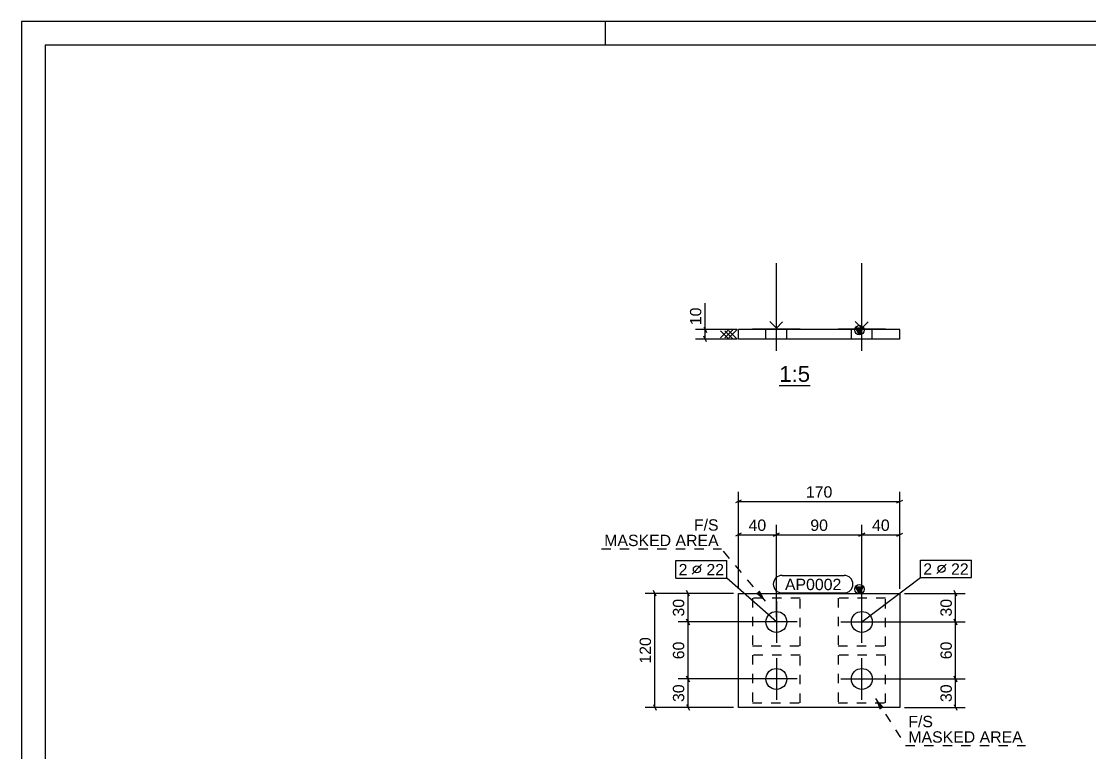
# Model space of a CAD drawing. Header units: millimetres. Extents: x 0 to 420, y 0 to 297.
# Drawn here: x 0 to 225, y 143 to 297 of the extents above; entities that cross this region are included whole.
import ezdxf

# ---------------------------------------------------------------- set-up
doc = ezdxf.new("R2010")
doc.units = ezdxf.units.MM
doc.linetypes.add('DXK_LINE_DOT2', pattern=[3.9198, 1.9599, -1.9599])
doc.styles.add('ARIAL', font='ARIAL.TTF', dxfattribs={"height": 0.2})

# ---------------------------------------------------------------- blocks, each defined once
blk = doc.blocks.new('Unknown-43742696-1168')
at = {"color": 5, "linetype": 'Continuous'}
for p, q in [((420, 297), (0, 297)), ((0, 297), (0, 0)), ((415, 292), (5, 292)), ((5, 292), (5, 5))]:
    blk.add_line(p, q, dxfattribs=at)
at = {"color": 7, "linetype": 'Continuous'}
blk.add_line((123, 292), (123, 297), dxfattribs=at)
blk = doc.blocks.new('Unknown-43742696-12 - 1382')
at = {"color": 6, "linetype": 'Continuous'}
blk.add_line((159.6, 220.36), (166.08, 220.36), dxfattribs=at)
at = {"color": 0, "linetype": 'Continuous'}
blk.add_wipeout([(166.08, 221.11), (166.08, 224.61), (159.6, 224.61), (159.6, 221.11)], dxfattribs=at)
at = {"color": 6, "linetype": 'Continuous', "style": 'ARIAL'}
blk.add_text('1:5', height=3.343, dxfattribs=at).set_placement((159.6, 221.11))
blk = doc.blocks.new('Bolt-43742696-1231 - 1176')
at = {"color": 3, "linetype": 'Continuous'}
for p, q in [((176.99, 166.16), (176.99, 174.96)), ((172.59, 170.56), (181.39, 170.56)), ((176.99, 154.16), (176.99, 162.96)), ((172.59, 158.56), (181.39, 158.56))]:
    blk.add_line(p, q, dxfattribs=at)
for centre in [(176.99, 170.56), (176.99, 158.56)]:
    blk.add_circle(centre, 2.2, dxfattribs=at)
blk = doc.blocks.new('Surfacing-43742696-1177 - 1176')
at = {"color": 246, "linetype": 'DXK_LINE_DOT2'}
for p, q in [((163.99, 163.56), (153.99, 163.56)), ((153.99, 163.56), (153.99, 153.56)), ((163.99, 153.56), (163.99, 163.56)), ((153.99, 153.56), (163.99, 153.56))]:
    blk.add_line(p, q, dxfattribs=at)
blk = doc.blocks.new('Surfacing-43742696-1198 - 1176')
at = {"color": 246, "linetype": 'DXK_LINE_DOT2'}
for p, q in [((163.99, 175.56), (153.99, 175.56)), ((153.99, 175.56), (153.99, 165.56)), ((163.99, 165.56), (163.99, 175.56)), ((153.99, 165.56), (163.99, 165.56))]:
    blk.add_line(p, q, dxfattribs=at)
blk = doc.blocks.new('Surfacing-43742696-1203 - 1176')
at = {"color": 246, "linetype": 'DXK_LINE_DOT2'}
for p, q in [((181.99, 163.56), (171.99, 163.56)), ((171.99, 163.56), (171.99, 153.56)), ((181.99, 153.56), (181.99, 163.56)), ((171.99, 153.56), (181.99, 153.56))]:
    blk.add_line(p, q, dxfattribs=at)
blk = doc.blocks.new('Surfacing-43742696-1204 - 1176')
at = {"color": 246, "linetype": 'DXK_LINE_DOT2'}
for p, q in [((181.99, 175.56), (171.99, 175.56)), ((171.99, 175.56), (171.99, 165.56)), ((181.99, 165.56), (181.99, 175.56)), ((171.99, 165.56), (181.99, 165.56))]:
    blk.add_line(p, q, dxfattribs=at)
blk = doc.blocks.new('Bolt-43742696-1236 - 1176')
at = {"color": 3, "linetype": 'Continuous'}
for p, q in [((158.99, 174.96), (158.99, 166.16)), ((163.39, 170.56), (154.59, 170.56)), ((158.99, 162.96), (158.99, 154.16)), ((163.39, 158.56), (154.59, 158.56))]:
    blk.add_line(p, q, dxfattribs=at)
for centre in [(158.99, 170.56), (158.99, 158.56)]:
    blk.add_circle(centre, 2.2, dxfattribs=at)
blk = doc.blocks.new('Part-43742696-1250 - 1176')
at = {"linetype": 'Continuous'}
blk.add_hatch(color=2, dxfattribs=at).paths.add_polyline_path([(176.49, 176.56), (175.69, 177.96), (177.29, 177.96)])
at = {"color": 2, "linetype": 'Continuous'}
for p, q in [((176.49, 176.56), (175.69, 177.96)), ((175.69, 177.96), (177.29, 177.96)), ((177.29, 177.96), (176.49, 176.56)), ((150.99, 152.56), (150.99, 176.56)), ((150.99, 176.56), (184.99, 176.56)), ((184.99, 176.56), (184.99, 152.56)), ((184.99, 152.56), (150.99, 152.56))]:
    blk.add_line(p, q, dxfattribs=at)
blk.add_circle((176.49, 177.46), 1, dxfattribs=at)
blk = doc.blocks.new('Bolt-43742696-1403 - 1382')
at = {"color": 3, "linetype": 'Continuous'}
for p, q in [((176.99, 227.61), (176.99, 246.11)), ((176.99, 227.61), (176.99, 246.11)), ((174.79, 230.11), (174.79, 232.11)), ((174.79, 230.11), (174.79, 232.11)), ((179.19, 230.11), (179.19, 232.11)), ((179.19, 230.11), (179.19, 232.11))]:
    blk.add_line(p, q, dxfattribs=at)
blk = doc.blocks.new('Surfacing-43742696-1387 - 1382')
at = {"color": 7, "linetype": 'Continuous'}
for p, q in [((153.99, 232.11), (153.99, 232.21)), ((163.99, 232.21), (153.99, 232.21)), ((163.99, 232.11), (163.99, 232.21))]:
    blk.add_line(p, q, dxfattribs=at)
at = {"color": 246, "linetype": 'DXK_LINE_DOT2'}
blk.add_line((163.99, 232.11), (153.99, 232.11), dxfattribs=at)
blk = doc.blocks.new('Surfacing-43742696-1392 - 1382')
at = {"color": 7, "linetype": 'Continuous'}
for p, q in [((153.99, 232.11), (153.99, 232.21)), ((163.99, 232.21), (153.99, 232.21)), ((163.99, 232.11), (163.99, 232.21))]:
    blk.add_line(p, q, dxfattribs=at)
at = {"color": 246, "linetype": 'DXK_LINE_DOT2'}
blk.add_line((163.99, 232.11), (153.99, 232.11), dxfattribs=at)
blk = doc.blocks.new('Part-43742696-1405 - 1382')
at = {"linetype": 'Continuous'}
blk.add_hatch(color=2, dxfattribs=at).paths.add_polyline_path([(176.49, 231.11), (175.69, 232.51), (177.29, 232.51)])
at = {"color": 2, "linetype": 'Continuous'}
for p, q in [((150.99, 230.11), (150.99, 232.11)), ((184.99, 232.11), (150.99, 232.11)), ((158.99, 232.41), (157.59, 233.81)), ((158.99, 232.41), (160.29, 233.71)), ((176.99, 232.41), (175.59, 233.81)), ((176.49, 231.11), (175.69, 232.51)), ((175.69, 232.51), (177.29, 232.51)), ((177.29, 232.51), (176.49, 231.11)), ((176.99, 232.41), (178.29, 233.71)), ((184.99, 230.11), (184.99, 232.11)), ((184.99, 230.11), (150.99, 230.11))]:
    blk.add_line(p, q, dxfattribs=at)
blk.add_circle((176.49, 232.01), 1, dxfattribs=at)
blk = doc.blocks.new('Surfacing-43742696-1397 - 1382')
at = {"color": 7, "linetype": 'Continuous'}
for p, q in [((171.99, 232.11), (171.99, 232.21)), ((181.99, 232.21), (171.99, 232.21)), ((181.99, 232.11), (181.99, 232.21))]:
    blk.add_line(p, q, dxfattribs=at)
at = {"color": 246, "linetype": 'DXK_LINE_DOT2'}
blk.add_line((181.99, 232.11), (171.99, 232.11), dxfattribs=at)
blk = doc.blocks.new('Surfacing-43742696-1402 - 1382')
at = {"color": 7, "linetype": 'Continuous'}
for p, q in [((171.99, 232.11), (171.99, 232.21)), ((181.99, 232.21), (171.99, 232.21)), ((181.99, 232.11), (181.99, 232.21))]:
    blk.add_line(p, q, dxfattribs=at)
at = {"color": 246, "linetype": 'DXK_LINE_DOT2'}
blk.add_line((181.99, 232.11), (171.99, 232.11), dxfattribs=at)
blk = doc.blocks.new('Bolt-43742696-1404 - 1382')
at = {"color": 3, "linetype": 'Continuous'}
for p, q in [((158.99, 227.61), (158.99, 246.11)), ((158.99, 227.61), (158.99, 246.11)), ((156.79, 230.11), (156.79, 232.11)), ((156.79, 230.11), (156.79, 232.11)), ((161.19, 230.11), (161.19, 232.11)), ((161.19, 230.11), (161.19, 232.11))]:
    blk.add_line(p, q, dxfattribs=at)
blk = doc.blocks.new('StraightDimension-43742696-1280 - 1176')
at = {"color": 7, "linetype": 'Continuous'}
for p, q in [((159.59, 189.23), (158.39, 188.63)), ((158.99, 171.56), (158.99, 190.98)), ((176.39, 188.63), (177.59, 189.23)), ((176.99, 171.56), (176.99, 190.98)), ((158.99, 188.93), (176.99, 188.93))]:
    blk.add_line(p, q, dxfattribs=at)
at = {"color": 0}
blk.add_wipeout([(170.34, 189.23), (170.34, 192.73), (165.64, 192.73), (165.64, 189.23)], dxfattribs=at)
at = {"color": 7, "style": 'ARIAL'}
blk.add_text('90', height=2.388, dxfattribs=at).set_placement((166.14, 189.73))
blk = doc.blocks.new('StraightDimension-43742696-1333 - 1176')
at = {"color": 7, "linetype": 'Continuous'}
for p, q in [((149.99, 176.56), (138.34, 176.56)), ((140.69, 175.96), (140.09, 177.16)), ((140.39, 170.56), (140.39, 176.56)), ((140.09, 171.16), (140.69, 169.96)), ((157.99, 170.56), (138.34, 170.56))]:
    blk.add_line(p, q, dxfattribs=at)
at = {"color": 0}
blk.add_wipeout([(140.09, 175.91), (136.59, 175.91), (136.59, 171.2), (140.09, 171.2)], dxfattribs=at)
at = {"color": 7, "style": 'ARIAL'}
blk.add_text('30', height=2.388, rotation=90.0002, dxfattribs=at).set_placement((139.59, 171.7))
blk = doc.blocks.new('StraightDimension-43742696-1268 - 1176')
at = {"color": 7, "linetype": 'Continuous'}
for p, q in [((151.59, 189.23), (150.39, 188.63)), ((150.99, 177.56), (150.99, 190.98)), ((158.39, 188.63), (159.59, 189.23)), ((158.99, 171.56), (158.99, 190.98)), ((150.99, 188.93), (158.99, 188.93))]:
    blk.add_line(p, q, dxfattribs=at)
at = {"color": 0}
blk.add_wipeout([(157.34, 189.23), (157.34, 192.73), (152.64, 192.73), (152.64, 189.23)], dxfattribs=at)
at = {"color": 7, "style": 'ARIAL'}
blk.add_text('40', height=2.388, dxfattribs=at).set_placement((153.14, 189.73))
blk = doc.blocks.new('StraightDimension-43742696-1253 - 1176')
at = {"color": 7, "linetype": 'Continuous'}
for p, q in [((150.99, 177.56), (150.99, 197.98)), ((184.99, 177.56), (184.99, 197.98)), ((151.59, 196.23), (150.39, 195.63)), ((150.99, 195.93), (184.99, 195.93)), ((184.39, 195.63), (185.59, 196.23))]:
    blk.add_line(p, q, dxfattribs=at)
at = {"color": 0}
blk.add_wipeout([(171.27, 196.23), (171.27, 199.73), (164.71, 199.73), (164.71, 196.23)], dxfattribs=at)
at = {"color": 7, "style": 'ARIAL'}
blk.add_text('170', height=2.388, dxfattribs=at).set_placement((165.21, 196.73))
blk = doc.blocks.new('StraightDimension-43742696-1885 - 1176')
at = {"color": 7, "linetype": 'Continuous'}
for p, q in [((177.99, 158.56), (198.73, 158.56)), ((197.03, 157.96), (196.43, 159.16)), ((196.73, 152.56), (196.73, 158.56)), ((196.43, 153.16), (197.03, 151.96)), ((185.99, 152.56), (198.73, 152.56))]:
    blk.add_line(p, q, dxfattribs=at)
at = {"color": 0}
blk.add_wipeout([(196.43, 157.91), (192.93, 157.91), (192.93, 153.2), (196.43, 153.2)], dxfattribs=at)
at = {"color": 7, "style": 'ARIAL'}
blk.add_text('30', height=2.388, rotation=90.0002, dxfattribs=at).set_placement((195.93, 153.7))
blk = doc.blocks.new('StraightDimension-43742696-1291 - 1176')
at = {"color": 7, "linetype": 'Continuous'}
for p, q in [((177.59, 189.23), (176.39, 188.63)), ((176.99, 171.56), (176.99, 190.98)), ((184.39, 188.63), (185.59, 189.23)), ((184.99, 177.56), (184.99, 190.98)), ((176.99, 188.93), (184.99, 188.93))]:
    blk.add_line(p, q, dxfattribs=at)
at = {"color": 0}
blk.add_wipeout([(183.34, 189.23), (183.34, 192.73), (178.64, 192.73), (178.64, 189.23)], dxfattribs=at)
at = {"color": 7, "style": 'ARIAL'}
blk.add_text('40', height=2.388, dxfattribs=at).set_placement((179.14, 189.73))
blk = doc.blocks.new('StraightDimension-43742696-1302 - 1176')
at = {"color": 7, "linetype": 'Continuous'}
for p, q in [((149.99, 176.56), (131.34, 176.56)), ((133.69, 175.96), (133.09, 177.16)), ((133.39, 152.56), (133.39, 176.56)), ((133.09, 153.16), (133.69, 151.96)), ((149.99, 152.56), (131.34, 152.56))]:
    blk.add_line(p, q, dxfattribs=at)
at = {"color": 0}
blk.add_wipeout([(133.09, 167.84), (129.59, 167.84), (129.59, 161.28), (133.09, 161.28)], dxfattribs=at)
at = {"color": 7, "style": 'ARIAL'}
blk.add_text('120', height=2.388, rotation=90.0002, dxfattribs=at).set_placement((132.59, 161.78))
blk = doc.blocks.new('StraightDimension-43742696-1313 - 1176')
at = {"color": 7, "linetype": 'Continuous'}
for p, q in [((157.99, 158.56), (138.34, 158.56)), ((140.69, 157.96), (140.09, 159.16)), ((140.39, 152.56), (140.39, 158.56)), ((140.09, 153.16), (140.69, 151.96)), ((149.99, 152.56), (138.34, 152.56))]:
    blk.add_line(p, q, dxfattribs=at)
at = {"color": 0}
blk.add_wipeout([(140.09, 157.91), (136.59, 157.91), (136.59, 153.2), (140.09, 153.2)], dxfattribs=at)
at = {"color": 7, "style": 'ARIAL'}
blk.add_text('30', height=2.388, rotation=90.0002, dxfattribs=at).set_placement((139.59, 153.7))
blk = doc.blocks.new('StraightDimension-43742696-1536 - 1176')
at = {"color": 7, "linetype": 'Continuous'}
for p, q in [((140.69, 169.96), (140.09, 171.16)), ((157.99, 170.56), (138.34, 170.56)), ((140.39, 158.56), (140.39, 170.56)), ((157.99, 158.56), (138.34, 158.56)), ((140.09, 159.16), (140.69, 157.96))]:
    blk.add_line(p, q, dxfattribs=at)
at = {"color": 0}
blk.add_wipeout([(140.09, 166.91), (136.59, 166.91), (136.59, 162.2), (140.09, 162.2)], dxfattribs=at)
at = {"color": 7, "style": 'ARIAL'}
blk.add_text('60', height=2.388, rotation=90.0002, dxfattribs=at).set_placement((139.59, 162.7))
blk = doc.blocks.new('StraightDimension-43742696-1883 - 1176')
at = {"color": 7, "linetype": 'Continuous'}
for p, q in [((185.99, 176.56), (198.73, 176.56)), ((197.03, 175.96), (196.43, 177.16)), ((196.73, 170.56), (196.73, 176.56)), ((196.43, 171.16), (197.03, 169.96)), ((177.99, 170.56), (198.73, 170.56))]:
    blk.add_line(p, q, dxfattribs=at)
at = {"color": 0}
blk.add_wipeout([(196.43, 175.91), (192.93, 175.91), (192.93, 171.2), (196.43, 171.2)], dxfattribs=at)
at = {"color": 7, "style": 'ARIAL'}
blk.add_text('30', height=2.388, rotation=90.0002, dxfattribs=at).set_placement((195.93, 171.7))
blk = doc.blocks.new('StraightDimension-43742696-1884 - 1176')
at = {"color": 7, "linetype": 'Continuous'}
for p, q in [((197.03, 169.96), (196.43, 171.16)), ((177.99, 170.56), (198.73, 170.56)), ((196.73, 158.56), (196.73, 170.56)), ((177.99, 158.56), (198.73, 158.56)), ((196.43, 159.16), (197.03, 157.96))]:
    blk.add_line(p, q, dxfattribs=at)
at = {"color": 0}
blk.add_wipeout([(196.43, 166.91), (192.93, 166.91), (192.93, 162.2), (196.43, 162.2)], dxfattribs=at)
at = {"color": 7, "style": 'ARIAL'}
blk.add_text('60', height=2.388, rotation=90.0002, dxfattribs=at).set_placement((195.93, 162.7))
blk = doc.blocks.new('StraightDimension-43742696-1407 - 1382')
at = {"color": 7, "linetype": 'Continuous'}
for p, q in [((149.99, 232.11), (141.94, 232.11)), ((143.69, 232.71), (144.29, 231.51)), ((143.99, 230.11), (143.99, 232.11)), ((148.99, 232.11), (147.24, 230.36)), ((150.74, 232.11), (147.24, 232.11)), ((148.99, 230.11), (147.24, 231.86)), ((149.87, 232.11), (148.12, 230.36)), ((149.87, 230.11), (148.12, 231.86)), ((150.74, 232.11), (148.99, 230.36)), ((150.74, 230.11), (148.99, 231.86)), ((149.99, 230.11), (141.94, 230.11)), ((144.29, 229.51), (143.69, 230.71)), ((150.74, 230.11), (147.24, 230.11))]:
    blk.add_line(p, q, dxfattribs=at)
at = {"color": 0}
blk.add_wipeout([(143.69, 237.25), (140.19, 237.25), (140.19, 232.54), (143.69, 232.54)], dxfattribs=at)
at = {"color": 7, "linetype": 'Continuous'}
blk.add_line((143.99, 232.11), (143.99, 237.69), dxfattribs=at)
blk.add_line((143.99, 232.11), (143.99, 237.69), dxfattribs=at)
at = {"color": 7, "style": 'ARIAL'}
blk.add_text('10', height=2.388, rotation=90.0002, dxfattribs=at).set_placement((143.19, 233.04))
blk = doc.blocks.new('Mark-43742696-1199 - 1176')
at = {"linetype": 'Continuous'}
blk.add_hatch(color=7, dxfattribs=at).paths.add_polyline_path([(180.76, 152.08), (179.84, 154.46), (181.61, 152.62)])
at = {"color": 0}
blk.add_wipeout([(191.96, 148.4), (191.96, 150.9), (186.78, 150.9), (186.78, 148.4)], dxfattribs=at)
blk.add_wipeout([(191.96, 148.4), (191.96, 150.9), (186.78, 150.9), (186.78, 148.4)], dxfattribs=at)
blk.add_wipeout([(210.84, 145.15), (210.84, 147.65), (186.78, 147.65), (186.78, 145.15)], dxfattribs=at)
blk.add_wipeout([(210.84, 145.15), (210.84, 147.65), (186.78, 147.65), (186.78, 145.15)], dxfattribs=at)
at = {"color": 7, "linetype": 'DXK_LINE_DOT2'}
for p, q in [((179.84, 154.46), (186.18, 144.55)), ((186.18, 144.55), (211.44, 144.55))]:
    blk.add_line(p, q, dxfattribs=at)
at = {"color": 7, "style": 'ARIAL'}
for s, height, p in [('F/', 2.388, (186.78, 148.4)), ('S', 2.39, (189.74, 148.4)), ('MASKED AREA', 2.3877, (186.78, 145.15))]:
    blk.add_text(s, height=height, dxfattribs=at).set_placement(p)
blk = doc.blocks.new('Mark-43742696-1193 - 1176')
at = {"linetype": 'Continuous'}
blk.add_hatch(color=7, dxfattribs=at).paths.add_polyline_path([(155.46, 177.19), (156.69, 174.96), (154.69, 176.54)])
at = {"color": 0}
blk.add_wipeout([(146.81, 189.78), (146.81, 192.28), (141.63, 192.28), (141.63, 189.78)], dxfattribs=at)
blk.add_wipeout([(146.81, 189.78), (146.81, 192.28), (141.63, 192.28), (141.63, 189.78)], dxfattribs=at)
blk.add_wipeout([(146.81, 186.53), (146.81, 189.03), (122.74, 189.03), (122.74, 186.53)], dxfattribs=at)
blk.add_wipeout([(146.81, 186.53), (146.81, 189.03), (122.74, 189.03), (122.74, 186.53)], dxfattribs=at)
at = {"color": 7, "linetype": 'DXK_LINE_DOT2'}
for p in [(122.14, 185.93), (156.69, 174.96)]:
    blk.add_line(p, (147.41, 185.93), dxfattribs=at)
at = {"color": 7, "style": 'ARIAL'}
for s, height, p in [('F/', 2.388, (141.63, 189.78)), ('S', 2.39, (144.59, 189.78)), ('MASKED AREA', 2.3877, (122.74, 186.53))]:
    blk.add_text(s, height=height, dxfattribs=at).set_placement(p)
blk = doc.blocks.new('Mark-43742696-1247 - 1176')
at = {"color": 0}
blk.add_wipeout([(172.66, 177.26), (172.66, 179.76), (160.8, 179.76), (160.8, 177.26)], dxfattribs=at)
blk.add_wipeout([(172.66, 177.26), (172.66, 179.76), (160.8, 179.76), (160.8, 177.26)], dxfattribs=at)
at = {"color": 3, "linetype": 'Continuous'}
for p, q in [((160.2, 180.36), (173.26, 180.36)), ((160.2, 176.66), (173.26, 176.66))]:
    blk.add_line(p, q, dxfattribs=at)
for centre, start, end in [((160.2, 178.51), 90, 270), ((173.26, 178.51), 270, 90)]:
    blk.add_arc(centre, 1.85, start, end, dxfattribs=at)
at = {"color": 3, "style": 'ARIAL'}
blk.add_text('AP0002', height=2.388, dxfattribs=at).set_placement((160.8, 177.26))
blk = doc.blocks.new('Mark-43742696-2123 - 1176')
at = {"color": 0}
blk.add_wipeout([(140.26, 180.38), (140.26, 182.88), (138.41, 182.88), (138.41, 180.38)], dxfattribs=at)
blk.add_wipeout([(140.26, 180.38), (140.26, 182.88), (138.41, 182.88), (138.41, 180.38)], dxfattribs=at)
at = {"color": 3, "linetype": 'Continuous'}
blk.add_line((137.81, 179.78), (137.81, 183.48), dxfattribs=at)
at = {"color": 0}
blk.add_wipeout([(143.51, 180.38), (143.51, 182.88), (141.01, 182.88), (141.01, 180.38)], dxfattribs=at)
at = {"color": 3, "linetype": 'Continuous'}
blk.add_circle((142.26, 181.63), 0.75, dxfattribs=at)
at = {"color": 3, "style": 'ARIAL'}
blk.add_text('2', height=2.39, dxfattribs=at).set_placement((138.41, 180.38))
at = {"color": 0}
blk.add_wipeout([(147.97, 180.38), (147.97, 182.88), (144.26, 182.88), (144.26, 180.38)], dxfattribs=at)
blk.add_wipeout([(147.97, 180.38), (147.97, 182.88), (144.26, 182.88), (144.26, 180.38)], dxfattribs=at)
at = {"color": 3, "linetype": 'Continuous'}
for p, q in [((137.81, 183.48), (148.57, 183.48)), ((141.26, 180.63), (143.26, 182.63)), ((148.57, 179.78), (148.57, 183.48)), ((137.81, 179.78), (148.57, 179.78)), ((158.99, 170.56), (148.57, 179.78))]:
    blk.add_line(p, q, dxfattribs=at)
at = {"color": 3, "style": 'ARIAL'}
blk.add_text('22', height=2.388, dxfattribs=at).set_placement((144.26, 180.38))
blk = doc.blocks.new('Mark-43742696-2127 - 1176')
at = {"color": 0}
blk.add_wipeout([(191.78, 180.5), (191.78, 183), (189.93, 183), (189.93, 180.5)], dxfattribs=at)
blk.add_wipeout([(191.78, 180.5), (191.78, 183), (189.93, 183), (189.93, 180.5)], dxfattribs=at)
at = {"color": 3, "linetype": 'Continuous'}
for p, q in [((189.33, 179.9), (189.33, 183.6)), ((176.99, 170.56), (189.33, 179.9))]:
    blk.add_line(p, q, dxfattribs=at)
at = {"color": 0}
blk.add_wipeout([(195.03, 180.5), (195.03, 183), (192.53, 183), (192.53, 180.5)], dxfattribs=at)
at = {"color": 3, "linetype": 'Continuous'}
blk.add_circle((193.78, 181.75), 0.75, dxfattribs=at)
at = {"color": 3, "style": 'ARIAL'}
blk.add_text('2', height=2.39, dxfattribs=at).set_placement((189.93, 180.5))
at = {"color": 0}
blk.add_wipeout([(199.49, 180.5), (199.49, 183), (195.78, 183), (195.78, 180.5)], dxfattribs=at)
blk.add_wipeout([(199.49, 180.5), (199.49, 183), (195.78, 183), (195.78, 180.5)], dxfattribs=at)
at = {"color": 3, "linetype": 'Continuous'}
for p, q in [((189.33, 183.6), (200.09, 183.6)), ((192.78, 180.75), (194.78, 182.75)), ((200.09, 179.9), (200.09, 183.6)), ((189.33, 179.9), (200.09, 179.9))]:
    blk.add_line(p, q, dxfattribs=at)
at = {"color": 3, "style": 'ARIAL'}
blk.add_text('22', height=2.388, dxfattribs=at).set_placement((195.78, 180.5))

msp = doc.modelspace()

# ---------------------------------------------------------------- block references
for name in ['Unknown-43742696-1168', 'Bolt-43742696-1404 - 1382', 'Bolt-43742696-1403 - 1382', 'Part-43742696-1405 - 1382', 'Surfacing-43742696-1387 - 1382', 'Surfacing-43742696-1392 - 1382', 'Surfacing-43742696-1397 - 1382', 'Surfacing-43742696-1402 - 1382', 'Part-43742696-1250 - 1176', 'Surfacing-43742696-1198 - 1176', 'Surfacing-43742696-1204 - 1176', 'Bolt-43742696-1236 - 1176', 'Bolt-43742696-1231 - 1176', 'Surfacing-43742696-1177 - 1176', 'Surfacing-43742696-1203 - 1176']:
    msp.add_blockref(name, (0, 0))

# ---------------------------------------------------------------- next in the draw order: block references
for name in ['StraightDimension-43742696-1407 - 1382', 'Unknown-43742696-12 - 1382', 'StraightDimension-43742696-1280 - 1176', 'StraightDimension-43742696-1885 - 1176']:
    msp.add_blockref(name, (0, 0))

# ---------------------------------------------------------------- next in the draw order: block references
for name in ['StraightDimension-43742696-1333 - 1176', 'Mark-43742696-1199 - 1176']:
    msp.add_blockref(name, (0, 0))

# ---------------------------------------------------------------- next in the draw order: block references
msp.add_blockref('StraightDimension-43742696-1268 - 1176', (0, 0))

# ---------------------------------------------------------------- next in the draw order: block references
msp.add_blockref('StraightDimension-43742696-1253 - 1176', (0, 0))

# ---------------------------------------------------------------- next in the draw order: block references
for name in ['StraightDimension-43742696-1291 - 1176', 'Mark-43742696-1247 - 1176', 'StraightDimension-43742696-1302 - 1176']:
    msp.add_blockref(name, (0, 0))

# ---------------------------------------------------------------- next in the draw order: block references
for name in ['Mark-43742696-1193 - 1176', 'StraightDimension-43742696-1883 - 1176', 'StraightDimension-43742696-1313 - 1176']:
    msp.add_blockref(name, (0, 0))

# ---------------------------------------------------------------- next in the draw order: block references
for name in ['StraightDimension-43742696-1536 - 1176', 'StraightDimension-43742696-1884 - 1176']:
    msp.add_blockref(name, (0, 0))

# ---------------------------------------------------------------- next in the draw order: block references
for name in ['Mark-43742696-2123 - 1176', 'Mark-43742696-2127 - 1176']:
    msp.add_blockref(name, (0, 0))

doc.saveas('drawing.dxf')
